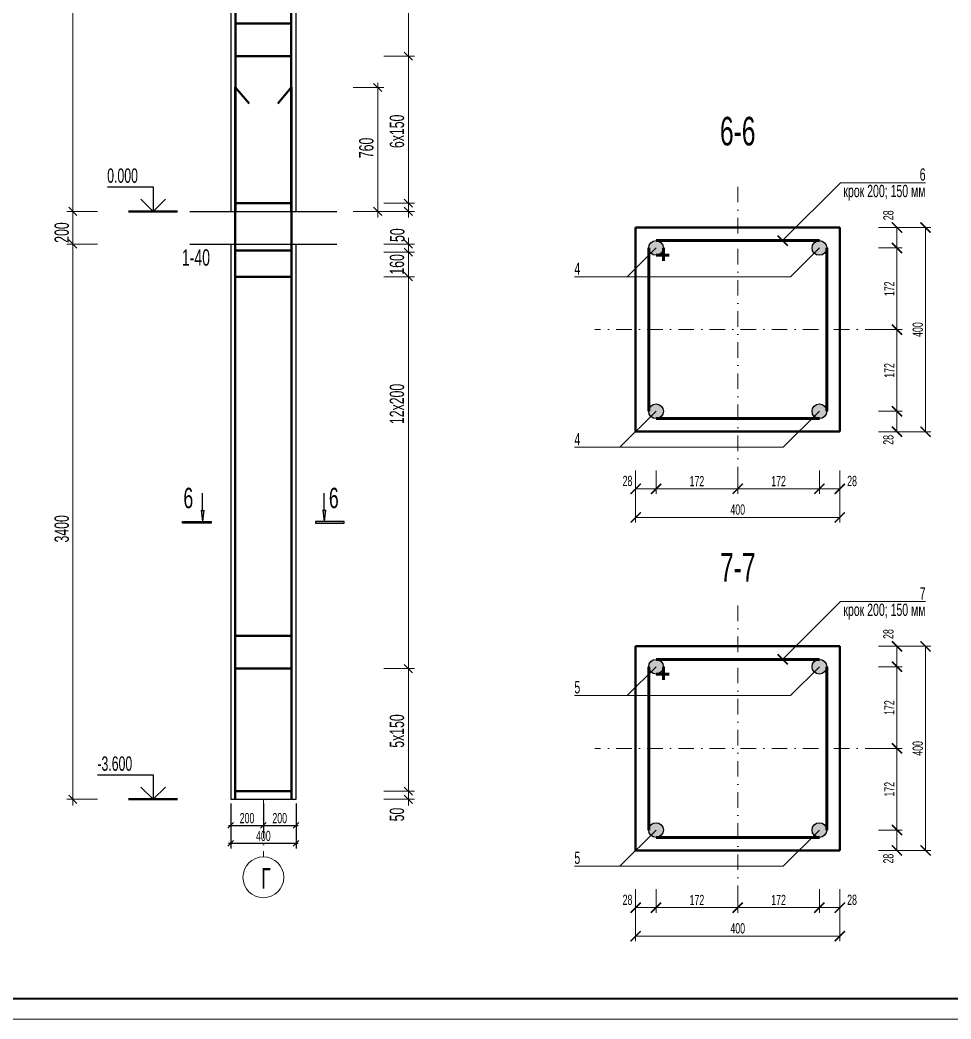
# Model space of a CAD drawing. Extents: x -483223 to 550073, y -164053 to -64662.
# Drawn here: x -265276 to -242474, y -132422 to -107954 of the extents above; entities that cross this region are included whole.
import ezdxf

# ---------------------------------------------------------------- set-up
doc = ezdxf.new("R2010")
doc.units = 0
doc.header["$MEASUREMENT"] = 0
doc.linetypes.add('DASHDOT', pattern=[25.4, 12.7, -6.35, 0, -6.35])
doc.linetypes.add('K5LT_THIN', pattern=[0])
doc.layers.get('0').update_dxf_attribs({"color": 40, "linetype": 'CONTINUOUS'})
doc.layers.get('Defpoints').update_dxf_attribs({"linetype": 'CONTINUOUS'})
for name, color, linetype in [('OPAL', 4, 'CONTINUOUS'), ('OTM', 9, 'CONTINUOUS'), ('SHTAMP', 31, 'CONTINUOUS'), ('ТЕКСТ', 252, 'CONTINUOUS')]:
    doc.layers.add(name, color=color, linetype=linetype)
for name, color, linetype, lineweight in [('АРМАТУРА', 11, 'CONTINUOUS', 50), ('ОСН. ПОТОВЩЕНА', 251, 'CONTINUOUS', 30), ('ОСН. ТОНКА', 250, 'CONTINUOUS', 15), ('РАМКА', 250, 'CONTINUOUS', 40), ('РОЗМІР', 250, 'CONTINUOUS', 15), ('ШТРИХУВАННЯ', 250, 'CONTINUOUS', 9)]:
    doc.layers.add(name, color=color, linetype=linetype, lineweight=lineweight)
doc.layers.add('ВІСЬ', color=197, linetype='DASHDOT', lineweight=15, transparency=0.5)
doc.styles.add('РОЗМІР', font='ARIALN.TTF', dxfattribs={"width": 0.75})
doc.dimstyles.new('M25', dxfattribs={"dimscale": 100, "dimtxt": 2.5, "dimasz": 1.42, "dimexe": 1.25, "dimexo": 1, "dimgap": 0.5, "dimtad": 1, "dimdec": 1, "dimlfac": 0.25, "dimtxsty": 'РОЗМІР', "dimblk": 'OBLIQUE', "dimcen": 2, "dimdle": 0.55, "dimadec": 0, "dimazin": 0, "dimtfac": 1, "dimtdec": 1, "dimtmove": 0, "dimatfit": 3, "dimfxl": 1, "dimlwd": -1, "dimarcsym": 0})
doc.dimstyles.new('М 10', dxfattribs={"dimtxt": 250, "dimasz": 250, "dimexe": 125, "dimexo": 250, "dimgap": 62.5, "dimtad": 1, "dimlfac": 0.1, "dimtxsty": 'РОЗМІР', "dimblk": 'ARCHTICK', "dimcen": 250, "dimadec": 0, "dimazin": 0, "dimtfac": 1, "dimtix": 1, "dimtmove": 2, "dimatfit": 3, "dimfxl": 125, "dimlwd": -1, "dimlwe": -1, "dimarcsym": 0})

# ---------------------------------------------------------------- blocks, each defined once
blk = doc.blocks.new('_OBLIQUE')
at = {"color": 0, "linetype": 'ByBlock'}
blk.add_line((-0.5, -0.5), (0.5, 0.5), dxfattribs=at)
blk = doc.blocks.new('*D411')
at = {"layer": 'Defpoints', "color": 0, "transparency": 16777216}
for p in [(-260115, -127041), (-258515, -127041), (-258515, -128117)]:
    blk.add_point(p, dxfattribs=at)
at = {"layer": 'SHTAMP', "color": 0, "lineweight": -2, "transparency": 16777216}
for p, q in [((-260115, -127141), (-260115, -128242)), ((-258515, -127141), (-258515, -128242))]:
    blk.add_line(p, q, dxfattribs=at)
at = {"layer": 'SHTAMP', "color": 0, "transparency": 16777216}
blk.add_line((-260170, -128117), (-258460, -128117), dxfattribs=at)
at = {"layer": 'SHTAMP', "color": 0, "transparency": 16777216, "xscale": 142, "yscale": 142, "zscale": 142, "rotation": 180}
blk.add_blockref('_OBLIQUE', (-260115, -128117), dxfattribs=at)
at = {"layer": 'SHTAMP', "color": 0, "transparency": 16777216, "xscale": 142, "yscale": 142, "zscale": 142}
blk.add_blockref('_OBLIQUE', (-258515, -128117), dxfattribs=at)
at = {"layer": 'SHTAMP', "color": 0, "transparency": 16777216, "insert": (-259315, -127939), "char_height": 250, "attachment_point": 5, "style": 'РОЗМІР'}
blk.add_mtext('400', dxfattribs=at)
blk = doc.blocks.new('*D412')
at = {"layer": 'Defpoints', "color": 0, "transparency": 16777216}
for p in [(-260115, -127041), (-259315, -127041), (-259315, -127680)]:
    blk.add_point(p, dxfattribs=at)
at = {"layer": 'SHTAMP', "color": 0, "lineweight": -2, "transparency": 16777216}
for p, q in [((-260115, -127141), (-260115, -127805)), ((-259315, -127141), (-259315, -127805))]:
    blk.add_line(p, q, dxfattribs=at)
at = {"layer": 'SHTAMP', "color": 0, "transparency": 16777216}
blk.add_line((-260170, -127680), (-259260, -127680), dxfattribs=at)
at = {"layer": 'SHTAMP', "color": 0, "transparency": 16777216, "xscale": 142, "yscale": 142, "zscale": 142, "rotation": 180}
blk.add_blockref('_OBLIQUE', (-260115, -127680), dxfattribs=at)
at = {"layer": 'SHTAMP', "color": 0, "transparency": 16777216, "xscale": 142, "yscale": 142, "zscale": 142}
blk.add_blockref('_OBLIQUE', (-259315, -127680), dxfattribs=at)
at = {"layer": 'SHTAMP', "color": 0, "transparency": 16777216, "insert": (-259715, -127503), "char_height": 250, "attachment_point": 5, "style": 'РОЗМІР'}
blk.add_mtext('200', dxfattribs=at)
blk = doc.blocks.new('*D413')
at = {"layer": 'Defpoints', "color": 0, "transparency": 16777216}
for p in [(-259315, -127041), (-258515, -127041), (-258515, -127680)]:
    blk.add_point(p, dxfattribs=at)
at = {"layer": 'SHTAMP', "color": 0, "lineweight": -2, "transparency": 16777216}
for p, q in [((-259315, -127141), (-259315, -127805)), ((-258515, -127141), (-258515, -127805))]:
    blk.add_line(p, q, dxfattribs=at)
at = {"layer": 'SHTAMP', "color": 0, "transparency": 16777216}
blk.add_line((-259370, -127680), (-258460, -127680), dxfattribs=at)
at = {"layer": 'SHTAMP', "color": 0, "transparency": 16777216, "xscale": 142, "yscale": 142, "zscale": 142, "rotation": 180}
blk.add_blockref('_OBLIQUE', (-259315, -127680), dxfattribs=at)
at = {"layer": 'SHTAMP', "color": 0, "transparency": 16777216, "xscale": 142, "yscale": 142, "zscale": 142}
blk.add_blockref('_OBLIQUE', (-258515, -127680), dxfattribs=at)
at = {"layer": 'SHTAMP', "color": 0, "transparency": 16777216, "insert": (-258915, -127503), "char_height": 250, "attachment_point": 5, "style": 'РОЗМІР'}
blk.add_mtext('200', dxfattribs=at)
blk = doc.blocks.new('_ArchTick')
at = {"color": 0, "linetype": 'ByBlock', "const_width": 0.15}
blk.add_lwpolyline([(-0.5, -0.5), (0.5, 0.5)], dxfattribs=at)
blk = doc.blocks.new('*D601')
at = {"layer": 'Defpoints', "color": 0, "ltscale": 30, "transparency": 16777216}
for p in [(-250197, -118737), (-245197, -118737), (-250197, -120137)]:
    blk.add_point(p, dxfattribs=at)
at = {"layer": 'РОЗМІР', "color": 0, "ltscale": 30, "transparency": 16777216}
for p, q in [((-250197, -118987), (-250197, -120262)), ((-245197, -118987), (-245197, -120262)), ((-245197, -120137), (-250197, -120137))]:
    blk.add_line(p, q, dxfattribs=at)
at = {"layer": 'РОЗМІР', "color": 0, "ltscale": 30, "transparency": 16777216, "xscale": 250, "yscale": 250, "zscale": 250, "rotation": 180}
blk.add_blockref('_ArchTick', (-250197, -120137), dxfattribs=at)
at = {"layer": 'РОЗМІР', "color": 0, "ltscale": 30, "transparency": 16777216, "xscale": 250, "yscale": 250, "zscale": 250}
blk.add_blockref('_ArchTick', (-245197, -120137), dxfattribs=at)
at = {"layer": 'РОЗМІР', "color": 0, "ltscale": 30, "transparency": 16777216, "insert": (-247697, -119946), "char_height": 250, "attachment_point": 5, "style": 'РОЗМІР'}
blk.add_mtext('400', dxfattribs=at)
blk = doc.blocks.new('*D602')
at = {"layer": 'Defpoints', "color": 0, "ltscale": 30, "transparency": 16777216}
for p in [(-250197, -118737), (-249697, -118737), (-249697, -119437)]:
    blk.add_point(p, dxfattribs=at)
at = {"layer": 'РОЗМІР', "color": 0, "ltscale": 30, "transparency": 16777216}
for p, q in [((-250197, -118987), (-250197, -119562)), ((-249697, -118987), (-249697, -119562)), ((-250197, -119437), (-249697, -119437))]:
    blk.add_line(p, q, dxfattribs=at)
at = {"layer": 'РОЗМІР', "color": 0, "ltscale": 30, "transparency": 16777216, "xscale": 250, "yscale": 250, "zscale": 250, "rotation": 180}
blk.add_blockref('_ArchTick', (-250197, -119437), dxfattribs=at)
at = {"layer": 'РОЗМІР', "color": 0, "ltscale": 30, "transparency": 16777216, "xscale": 250, "yscale": 250, "zscale": 250}
blk.add_blockref('_ArchTick', (-249697, -119437), dxfattribs=at)
at = {"layer": 'РОЗМІР', "color": 0, "ltscale": 30, "transparency": 16777216, "insert": (-250397, -119246), "char_height": 250, "attachment_point": 5, "style": 'РОЗМІР'}
blk.add_mtext('28', dxfattribs=at)
blk = doc.blocks.new('*D603')
at = {"layer": 'Defpoints', "color": 0, "ltscale": 30, "transparency": 16777216}
for p in [(-249697, -118737), (-247697, -118737), (-247697, -119437)]:
    blk.add_point(p, dxfattribs=at)
at = {"layer": 'РОЗМІР', "color": 0, "ltscale": 30, "transparency": 16777216}
for p, q in [((-249697, -118987), (-249697, -119562)), ((-247697, -118987), (-247697, -119562)), ((-249697, -119437), (-247697, -119437))]:
    blk.add_line(p, q, dxfattribs=at)
at = {"layer": 'РОЗМІР', "color": 0, "ltscale": 30, "transparency": 16777216, "xscale": 250, "yscale": 250, "zscale": 250, "rotation": 180}
blk.add_blockref('_ArchTick', (-249697, -119437), dxfattribs=at)
at = {"layer": 'РОЗМІР', "color": 0, "ltscale": 30, "transparency": 16777216, "xscale": 250, "yscale": 250, "zscale": 250}
blk.add_blockref('_ArchTick', (-247697, -119437), dxfattribs=at)
at = {"layer": 'РОЗМІР', "color": 0, "ltscale": 30, "transparency": 16777216, "insert": (-248697, -119249), "char_height": 250, "attachment_point": 5, "style": 'РОЗМІР'}
blk.add_mtext('172', dxfattribs=at)
blk = doc.blocks.new('*D604')
at = {"layer": 'Defpoints', "color": 0, "ltscale": 30, "transparency": 16777216}
for p in [(-247697, -118737), (-245697, -118737), (-245697, -119437)]:
    blk.add_point(p, dxfattribs=at)
at = {"layer": 'РОЗМІР', "color": 0, "ltscale": 30, "transparency": 16777216}
for p, q in [((-247697, -118987), (-247697, -119562)), ((-245697, -118987), (-245697, -119562)), ((-247697, -119437), (-245697, -119437))]:
    blk.add_line(p, q, dxfattribs=at)
at = {"layer": 'РОЗМІР', "color": 0, "ltscale": 30, "transparency": 16777216, "xscale": 250, "yscale": 250, "zscale": 250, "rotation": 180}
blk.add_blockref('_ArchTick', (-247697, -119437), dxfattribs=at)
at = {"layer": 'РОЗМІР', "color": 0, "ltscale": 30, "transparency": 16777216, "xscale": 250, "yscale": 250, "zscale": 250}
blk.add_blockref('_ArchTick', (-245697, -119437), dxfattribs=at)
at = {"layer": 'РОЗМІР', "color": 0, "ltscale": 30, "transparency": 16777216, "insert": (-246697, -119249), "char_height": 250, "attachment_point": 5, "style": 'РОЗМІР'}
blk.add_mtext('172', dxfattribs=at)
blk = doc.blocks.new('*D605')
at = {"layer": 'Defpoints', "color": 0, "ltscale": 30, "transparency": 16777216}
for p in [(-245697, -118737), (-245197, -118737), (-245197, -119437)]:
    blk.add_point(p, dxfattribs=at)
at = {"layer": 'РОЗМІР', "color": 0, "ltscale": 30, "transparency": 16777216}
for p, q in [((-245697, -118987), (-245697, -119562)), ((-245197, -118987), (-245197, -119562)), ((-245697, -119437), (-245197, -119437))]:
    blk.add_line(p, q, dxfattribs=at)
at = {"layer": 'РОЗМІР', "color": 0, "ltscale": 30, "transparency": 16777216, "xscale": 250, "yscale": 250, "zscale": 250, "rotation": 180}
blk.add_blockref('_ArchTick', (-245697, -119437), dxfattribs=at)
at = {"layer": 'РОЗМІР', "color": 0, "ltscale": 30, "transparency": 16777216, "xscale": 250, "yscale": 250, "zscale": 250}
blk.add_blockref('_ArchTick', (-245197, -119437), dxfattribs=at)
at = {"layer": 'РОЗМІР', "color": 0, "ltscale": 30, "transparency": 16777216, "insert": (-244897, -119246), "char_height": 250, "attachment_point": 5, "style": 'РОЗМІР'}
blk.add_mtext('28', dxfattribs=at)
blk = doc.blocks.new('*D606')
at = {"layer": 'Defpoints', "color": 0, "ltscale": 30, "transparency": 16777216}
for p in [(-244497, -113037), (-243097, -113037), (-244497, -118037)]:
    blk.add_point(p, dxfattribs=at)
at = {"layer": 'РОЗМІР', "color": 0, "ltscale": 30, "transparency": 16777216}
for p, q in [((-244247, -113037), (-242972, -113037)), ((-243097, -118037), (-243097, -113037)), ((-244247, -118037), (-242972, -118037))]:
    blk.add_line(p, q, dxfattribs=at)
at = {"layer": 'РОЗМІР', "color": 0, "ltscale": 30, "transparency": 16777216, "xscale": 250, "yscale": 250, "zscale": 250}
for p, rotation in [((-243097, -113037), 90), ((-243097, -118037), 270)]:
    blk.add_blockref('_ArchTick', p, dxfattribs=dict(at, rotation=rotation))
at = {"layer": 'РОЗМІР', "color": 0, "ltscale": 30, "transparency": 16777216, "insert": (-243288, -115537), "char_height": 250, "attachment_point": 5, "rotation": 90, "style": 'РОЗМІР'}
blk.add_mtext('400', dxfattribs=at)
blk = doc.blocks.new('*D607')
at = {"layer": 'Defpoints', "color": 0, "ltscale": 30, "transparency": 16777216}
for p in [(-244497, -117537), (-243797, -117537), (-244497, -118037)]:
    blk.add_point(p, dxfattribs=at)
at = {"layer": 'РОЗМІР', "color": 0, "ltscale": 30, "transparency": 16777216}
for p, q in [((-244247, -117537), (-243672, -117537)), ((-243797, -118037), (-243797, -117537)), ((-244247, -118037), (-243672, -118037))]:
    blk.add_line(p, q, dxfattribs=at)
at = {"layer": 'РОЗМІР', "color": 0, "ltscale": 30, "transparency": 16777216, "xscale": 250, "yscale": 250, "zscale": 250}
for p, rotation in [((-243797, -117537), 90), ((-243797, -118037), 270)]:
    blk.add_blockref('_ArchTick', p, dxfattribs=dict(at, rotation=rotation))
at = {"layer": 'РОЗМІР', "color": 0, "ltscale": 30, "transparency": 16777216, "insert": (-244007, -118237), "char_height": 250, "attachment_point": 5, "rotation": 90, "style": 'РОЗМІР'}
blk.add_mtext('28', dxfattribs=at)
blk = doc.blocks.new('*D608')
at = {"layer": 'Defpoints', "color": 0, "ltscale": 30, "transparency": 16777216}
for p in [(-244497, -115537), (-243797, -115537), (-244497, -117537)]:
    blk.add_point(p, dxfattribs=at)
at = {"layer": 'РОЗМІР', "color": 0, "ltscale": 30, "transparency": 16777216}
for p, q in [((-244247, -115537), (-243672, -115537)), ((-243797, -117537), (-243797, -115537)), ((-244247, -117537), (-243672, -117537))]:
    blk.add_line(p, q, dxfattribs=at)
at = {"layer": 'РОЗМІР', "color": 0, "ltscale": 30, "transparency": 16777216, "xscale": 250, "yscale": 250, "zscale": 250}
for p, rotation in [((-243797, -115537), 90), ((-243797, -117537), 270)]:
    blk.add_blockref('_ArchTick', p, dxfattribs=dict(at, rotation=rotation))
at = {"layer": 'РОЗМІР', "color": 0, "ltscale": 30, "transparency": 16777216, "insert": (-243985, -116537), "char_height": 250, "attachment_point": 5, "rotation": 90, "style": 'РОЗМІР'}
blk.add_mtext('172', dxfattribs=at)
blk = doc.blocks.new('*D609')
at = {"layer": 'Defpoints', "color": 0, "ltscale": 30, "transparency": 16777216}
for p in [(-244497, -113537), (-243797, -113537), (-244497, -115537)]:
    blk.add_point(p, dxfattribs=at)
at = {"layer": 'РОЗМІР', "color": 0, "ltscale": 30, "transparency": 16777216}
for p, q in [((-244247, -113537), (-243672, -113537)), ((-243797, -115537), (-243797, -113537)), ((-244247, -115537), (-243672, -115537))]:
    blk.add_line(p, q, dxfattribs=at)
at = {"layer": 'РОЗМІР', "color": 0, "ltscale": 30, "transparency": 16777216, "xscale": 250, "yscale": 250, "zscale": 250}
for p, rotation in [((-243797, -113537), 90), ((-243797, -115537), 270)]:
    blk.add_blockref('_ArchTick', p, dxfattribs=dict(at, rotation=rotation))
at = {"layer": 'РОЗМІР', "color": 0, "ltscale": 30, "transparency": 16777216, "insert": (-243985, -114537), "char_height": 250, "attachment_point": 5, "rotation": 90, "style": 'РОЗМІР'}
blk.add_mtext('172', dxfattribs=at)
blk = doc.blocks.new('*D610')
at = {"layer": 'Defpoints', "color": 0, "ltscale": 30, "transparency": 16777216}
for p in [(-244497, -113037), (-244497, -113537), (-243797, -113537)]:
    blk.add_point(p, dxfattribs=at)
at = {"layer": 'РОЗМІР', "color": 0, "ltscale": 30, "transparency": 16777216}
for p, q in [((-244247, -113037), (-243672, -113037)), ((-243797, -113037), (-243797, -113537)), ((-244247, -113537), (-243672, -113537))]:
    blk.add_line(p, q, dxfattribs=at)
at = {"layer": 'РОЗМІР', "color": 0, "ltscale": 30, "transparency": 16777216, "xscale": 250, "yscale": 250, "zscale": 250}
for p, rotation in [((-243797, -113037), 90), ((-243797, -113537), 270)]:
    blk.add_blockref('_ArchTick', p, dxfattribs=dict(at, rotation=rotation))
at = {"layer": 'РОЗМІР', "color": 0, "ltscale": 30, "transparency": 16777216, "insert": (-244007, -112737), "char_height": 250, "attachment_point": 5, "rotation": 90, "style": 'РОЗМІР'}
blk.add_mtext('28', dxfattribs=at)
blk = doc.blocks.new('*D648')
at = {"layer": 'Defpoints', "color": 0, "ltscale": 30, "transparency": 16777216}
for p in [(-250197, -128994), (-245197, -128994), (-250197, -130394)]:
    blk.add_point(p, dxfattribs=at)
at = {"layer": 'РОЗМІР', "color": 0, "ltscale": 30, "transparency": 16777216}
for p, q in [((-250197, -129244), (-250197, -130519)), ((-245197, -129244), (-245197, -130519)), ((-245197, -130394), (-250197, -130394))]:
    blk.add_line(p, q, dxfattribs=at)
at = {"layer": 'РОЗМІР', "color": 0, "ltscale": 30, "transparency": 16777216, "xscale": 250, "yscale": 250, "zscale": 250, "rotation": 180}
blk.add_blockref('_ArchTick', (-250197, -130394), dxfattribs=at)
at = {"layer": 'РОЗМІР', "color": 0, "ltscale": 30, "transparency": 16777216, "xscale": 250, "yscale": 250, "zscale": 250}
blk.add_blockref('_ArchTick', (-245197, -130394), dxfattribs=at)
at = {"layer": 'РОЗМІР', "color": 0, "ltscale": 30, "transparency": 16777216, "insert": (-247697, -130203), "char_height": 250, "attachment_point": 5, "style": 'РОЗМІР'}
blk.add_mtext('400', dxfattribs=at)
blk = doc.blocks.new('*D649')
at = {"layer": 'Defpoints', "color": 0, "ltscale": 30, "transparency": 16777216}
for p in [(-250197, -128994), (-249697, -128994), (-249697, -129694)]:
    blk.add_point(p, dxfattribs=at)
at = {"layer": 'РОЗМІР', "color": 0, "ltscale": 30, "transparency": 16777216}
for p, q in [((-250197, -129244), (-250197, -129819)), ((-249697, -129244), (-249697, -129819)), ((-250197, -129694), (-249697, -129694))]:
    blk.add_line(p, q, dxfattribs=at)
at = {"layer": 'РОЗМІР', "color": 0, "ltscale": 30, "transparency": 16777216, "xscale": 250, "yscale": 250, "zscale": 250, "rotation": 180}
blk.add_blockref('_ArchTick', (-250197, -129694), dxfattribs=at)
at = {"layer": 'РОЗМІР', "color": 0, "ltscale": 30, "transparency": 16777216, "xscale": 250, "yscale": 250, "zscale": 250}
blk.add_blockref('_ArchTick', (-249697, -129694), dxfattribs=at)
at = {"layer": 'РОЗМІР', "color": 0, "ltscale": 30, "transparency": 16777216, "insert": (-250397, -129503), "char_height": 250, "attachment_point": 5, "style": 'РОЗМІР'}
blk.add_mtext('28', dxfattribs=at)
blk = doc.blocks.new('*D650')
at = {"layer": 'Defpoints', "color": 0, "ltscale": 30, "transparency": 16777216}
for p in [(-249697, -128994), (-247697, -128994), (-247697, -129694)]:
    blk.add_point(p, dxfattribs=at)
at = {"layer": 'РОЗМІР', "color": 0, "ltscale": 30, "transparency": 16777216}
for p, q in [((-249697, -129244), (-249697, -129819)), ((-247697, -129244), (-247697, -129819)), ((-249697, -129694), (-247697, -129694))]:
    blk.add_line(p, q, dxfattribs=at)
at = {"layer": 'РОЗМІР', "color": 0, "ltscale": 30, "transparency": 16777216, "xscale": 250, "yscale": 250, "zscale": 250, "rotation": 180}
blk.add_blockref('_ArchTick', (-249697, -129694), dxfattribs=at)
at = {"layer": 'РОЗМІР', "color": 0, "ltscale": 30, "transparency": 16777216, "xscale": 250, "yscale": 250, "zscale": 250}
blk.add_blockref('_ArchTick', (-247697, -129694), dxfattribs=at)
at = {"layer": 'РОЗМІР', "color": 0, "ltscale": 30, "transparency": 16777216, "insert": (-248697, -129506), "char_height": 250, "attachment_point": 5, "style": 'РОЗМІР'}
blk.add_mtext('172', dxfattribs=at)
blk = doc.blocks.new('*D651')
at = {"layer": 'Defpoints', "color": 0, "ltscale": 30, "transparency": 16777216}
for p in [(-247697, -128994), (-245697, -128994), (-245697, -129694)]:
    blk.add_point(p, dxfattribs=at)
at = {"layer": 'РОЗМІР', "color": 0, "ltscale": 30, "transparency": 16777216}
for p, q in [((-247697, -129244), (-247697, -129819)), ((-245697, -129244), (-245697, -129819)), ((-247697, -129694), (-245697, -129694))]:
    blk.add_line(p, q, dxfattribs=at)
at = {"layer": 'РОЗМІР', "color": 0, "ltscale": 30, "transparency": 16777216, "xscale": 250, "yscale": 250, "zscale": 250, "rotation": 180}
blk.add_blockref('_ArchTick', (-247697, -129694), dxfattribs=at)
at = {"layer": 'РОЗМІР', "color": 0, "ltscale": 30, "transparency": 16777216, "xscale": 250, "yscale": 250, "zscale": 250}
blk.add_blockref('_ArchTick', (-245697, -129694), dxfattribs=at)
at = {"layer": 'РОЗМІР', "color": 0, "ltscale": 30, "transparency": 16777216, "insert": (-246697, -129506), "char_height": 250, "attachment_point": 5, "style": 'РОЗМІР'}
blk.add_mtext('172', dxfattribs=at)
blk = doc.blocks.new('*D652')
at = {"layer": 'Defpoints', "color": 0, "ltscale": 30, "transparency": 16777216}
for p in [(-245697, -128994), (-245197, -128994), (-245197, -129694)]:
    blk.add_point(p, dxfattribs=at)
at = {"layer": 'РОЗМІР', "color": 0, "ltscale": 30, "transparency": 16777216}
for p, q in [((-245697, -129244), (-245697, -129819)), ((-245197, -129244), (-245197, -129819)), ((-245697, -129694), (-245197, -129694))]:
    blk.add_line(p, q, dxfattribs=at)
at = {"layer": 'РОЗМІР', "color": 0, "ltscale": 30, "transparency": 16777216, "xscale": 250, "yscale": 250, "zscale": 250, "rotation": 180}
blk.add_blockref('_ArchTick', (-245697, -129694), dxfattribs=at)
at = {"layer": 'РОЗМІР', "color": 0, "ltscale": 30, "transparency": 16777216, "xscale": 250, "yscale": 250, "zscale": 250}
blk.add_blockref('_ArchTick', (-245197, -129694), dxfattribs=at)
at = {"layer": 'РОЗМІР', "color": 0, "ltscale": 30, "transparency": 16777216, "insert": (-244897, -129503), "char_height": 250, "attachment_point": 5, "style": 'РОЗМІР'}
blk.add_mtext('28', dxfattribs=at)
blk = doc.blocks.new('*D653')
at = {"layer": 'Defpoints', "color": 0, "ltscale": 30, "transparency": 16777216}
for p in [(-244497, -123294), (-243097, -123294), (-244497, -128294)]:
    blk.add_point(p, dxfattribs=at)
at = {"layer": 'РОЗМІР', "color": 0, "ltscale": 30, "transparency": 16777216}
for p, q in [((-244247, -123294), (-242972, -123294)), ((-243097, -128294), (-243097, -123294)), ((-244247, -128294), (-242972, -128294))]:
    blk.add_line(p, q, dxfattribs=at)
at = {"layer": 'РОЗМІР', "color": 0, "ltscale": 30, "transparency": 16777216, "xscale": 250, "yscale": 250, "zscale": 250}
for p, rotation in [((-243097, -123294), 90), ((-243097, -128294), 270)]:
    blk.add_blockref('_ArchTick', p, dxfattribs=dict(at, rotation=rotation))
at = {"layer": 'РОЗМІР', "color": 0, "ltscale": 30, "transparency": 16777216, "insert": (-243288, -125794), "char_height": 250, "attachment_point": 5, "rotation": 90, "style": 'РОЗМІР'}
blk.add_mtext('400', dxfattribs=at)
blk = doc.blocks.new('*D654')
at = {"layer": 'Defpoints', "color": 0, "ltscale": 30, "transparency": 16777216}
for p in [(-244497, -127794), (-243797, -127794), (-244497, -128294)]:
    blk.add_point(p, dxfattribs=at)
at = {"layer": 'РОЗМІР', "color": 0, "ltscale": 30, "transparency": 16777216}
for p, q in [((-244247, -127794), (-243672, -127794)), ((-243797, -128294), (-243797, -127794)), ((-244247, -128294), (-243672, -128294))]:
    blk.add_line(p, q, dxfattribs=at)
at = {"layer": 'РОЗМІР', "color": 0, "ltscale": 30, "transparency": 16777216, "xscale": 250, "yscale": 250, "zscale": 250}
for p, rotation in [((-243797, -127794), 90), ((-243797, -128294), 270)]:
    blk.add_blockref('_ArchTick', p, dxfattribs=dict(at, rotation=rotation))
at = {"layer": 'РОЗМІР', "color": 0, "ltscale": 30, "transparency": 16777216, "insert": (-244007, -128494), "char_height": 250, "attachment_point": 5, "rotation": 90, "style": 'РОЗМІР'}
blk.add_mtext('28', dxfattribs=at)
blk = doc.blocks.new('*D655')
at = {"layer": 'Defpoints', "color": 0, "ltscale": 30, "transparency": 16777216}
for p in [(-244497, -125794), (-243797, -125794), (-244497, -127794)]:
    blk.add_point(p, dxfattribs=at)
at = {"layer": 'РОЗМІР', "color": 0, "ltscale": 30, "transparency": 16777216}
for p, q in [((-244247, -125794), (-243672, -125794)), ((-243797, -127794), (-243797, -125794)), ((-244247, -127794), (-243672, -127794))]:
    blk.add_line(p, q, dxfattribs=at)
at = {"layer": 'РОЗМІР', "color": 0, "ltscale": 30, "transparency": 16777216, "xscale": 250, "yscale": 250, "zscale": 250}
for p, rotation in [((-243797, -125794), 90), ((-243797, -127794), 270)]:
    blk.add_blockref('_ArchTick', p, dxfattribs=dict(at, rotation=rotation))
at = {"layer": 'РОЗМІР', "color": 0, "ltscale": 30, "transparency": 16777216, "insert": (-243985, -126794), "char_height": 250, "attachment_point": 5, "rotation": 90, "style": 'РОЗМІР'}
blk.add_mtext('172', dxfattribs=at)
blk = doc.blocks.new('*D656')
at = {"layer": 'Defpoints', "color": 0, "ltscale": 30, "transparency": 16777216}
for p in [(-244497, -123794), (-243797, -123794), (-244497, -125794)]:
    blk.add_point(p, dxfattribs=at)
at = {"layer": 'РОЗМІР', "color": 0, "ltscale": 30, "transparency": 16777216}
for p, q in [((-244247, -123794), (-243672, -123794)), ((-243797, -125794), (-243797, -123794)), ((-244247, -125794), (-243672, -125794))]:
    blk.add_line(p, q, dxfattribs=at)
at = {"layer": 'РОЗМІР', "color": 0, "ltscale": 30, "transparency": 16777216, "xscale": 250, "yscale": 250, "zscale": 250}
for p, rotation in [((-243797, -123794), 90), ((-243797, -125794), 270)]:
    blk.add_blockref('_ArchTick', p, dxfattribs=dict(at, rotation=rotation))
at = {"layer": 'РОЗМІР', "color": 0, "ltscale": 30, "transparency": 16777216, "insert": (-243985, -124794), "char_height": 250, "attachment_point": 5, "rotation": 90, "style": 'РОЗМІР'}
blk.add_mtext('172', dxfattribs=at)
blk = doc.blocks.new('*D657')
at = {"layer": 'Defpoints', "color": 0, "ltscale": 30, "transparency": 16777216}
for p in [(-244497, -123294), (-244497, -123794), (-243797, -123794)]:
    blk.add_point(p, dxfattribs=at)
at = {"layer": 'РОЗМІР', "color": 0, "ltscale": 30, "transparency": 16777216}
for p, q in [((-244247, -123294), (-243672, -123294)), ((-243797, -123294), (-243797, -123794)), ((-244247, -123794), (-243672, -123794))]:
    blk.add_line(p, q, dxfattribs=at)
at = {"layer": 'РОЗМІР', "color": 0, "ltscale": 30, "transparency": 16777216, "xscale": 250, "yscale": 250, "zscale": 250}
for p, rotation in [((-243797, -123294), 90), ((-243797, -123794), 270)]:
    blk.add_blockref('_ArchTick', p, dxfattribs=dict(at, rotation=rotation))
at = {"layer": 'РОЗМІР', "color": 0, "ltscale": 30, "transparency": 16777216, "insert": (-244007, -122994), "char_height": 250, "attachment_point": 5, "rotation": 90, "style": 'РОЗМІР'}
blk.add_mtext('28', dxfattribs=at)

msp = doc.modelspace()

# ---------------------------------------------------------------- hatches: boundary and pattern name
at = {"layer": 'ШТРИХУВАННЯ', "ltscale": 30}
for points in [[(-249517.4419, -113536.5521, 1), (-249877.4419, -113536.5521, 1)], [(-245517.4419, -113536.5521, 1), (-245877.4419, -113536.5521, 1)], [(-249517.4419, -117536.5521, 1), (-249877.4419, -117536.5521, 1)], [(-245517.4419, -117536.5521, 1), (-245877.4419, -117536.5521, 1)], [(-249517.4419, -123793.5889, 1), (-249877.4419, -123793.5889, 1)], [(-245517.4419, -123793.5889, 1), (-245877.4419, -123793.5889, 1)], [(-249517.4419, -127793.5889, 1), (-249877.4419, -127793.5889, 1)], [(-245517.4419, -127793.5889, 1), (-245877.4419, -127793.5889, 1)]]:
    msp.add_hatch(color=7, dxfattribs=at).paths.add_polyline_path(points)
at = {"layer": 'ШТРИХУВАННЯ', "ltscale": 50}
h = msp.add_hatch(color=7, dxfattribs=at)
edge = h.paths.add_edge_path()
edge.add_line((-260804.6476, -120241.0386), (-260769.6476, -119961.0386))
edge.add_ellipse((-260804.6476, -119918.4486), major_axis=(0, 55.1263), ratio=0.9999999947, start_angle=140.58705469, end_angle=219.4129462, ccw=False)
edge.add_line((-260839.6476, -119961.0386), (-260804.6476, -120241.0386))
h.paths.add_polyline_path([(-261294.6476, -120241.0386), (-261294.6476, -120276.0386), (-260594.6476, -120276.0386), (-260594.6476, -120241.0386)])
h = msp.add_hatch(color=7, dxfattribs=at)
edge = h.paths.add_edge_path()
edge.add_line((-257824.6475, -120241.0386), (-257859.6475, -119961.0386))
edge.add_ellipse((-257824.6475, -119918.4486), major_axis=(0, 55.1263), ratio=0.9999999947, start_angle=140.5870538, end_angle=219.41294531)
edge.add_line((-257789.6475, -119961.0386), (-257824.6475, -120241.0386))
h.paths.add_polyline_path([(-257334.6475, -120241.0386), (-257334.6475, -120276.0386), (-258034.6475, -120276.0386), (-258034.6475, -120241.0386)])

# ---------------------------------------------------------------- linework, layer by layer
at = {"layer": 'OPAL', "color": 7}
for p, q in [((-260114.6475, -99041.0386), (-260114.6475, -112641.0386)), ((-258514.6445, -112641.0386), (-258514.6445, -99041.0386)), ((-261114.6475, -112641.0386), (-257514.6445, -112641.0386)), ((-261114.6475, -113441.0386), (-257514.6445, -113441.0386)), ((-260114.6475, -113441.0386), (-260114.6475, -127041.0386)), ((-258514.6445, -127041.0386), (-258514.6445, -113441.0386)), ((-260114.6475, -127041.0386), (-258514.6445, -127041.0386))]:
    msp.add_line(p, q, dxfattribs=at)
at = {"layer": 'OTM', "color": 7}
for p, q in [((-263134.6487, -112041.0386), (-262014.6475, -112041.0386)), ((-262014.6475, -112041.0386), (-262014.6475, -112641.0386)), ((-263379.6469, -126441.0386), (-262014.6475, -126441.0386)), ((-262014.6475, -126441.0386), (-262014.6475, -127041.0386))]:
    msp.add_line(p, q, dxfattribs=at)
at = {"layer": 'OTM', "color": 7, "lineweight": 30}
for p, q in [((-262314.6475, -112341.0386), (-262014.6475, -112641.0386)), ((-261714.6475, -112341.0386), (-262014.6475, -112641.0386)), ((-262314.6475, -126741.0386), (-262014.6475, -127041.0386)), ((-261714.6475, -126741.0386), (-262014.6475, -127041.0386))]:
    msp.add_line(p, q, dxfattribs=at)
at = {"layer": 'OTM', "color": 7, "lineweight": 50}
for p, q in [((-262614.6475, -112641.0386), (-261414.6475, -112641.0386)), ((-262614.6475, -127041.0386), (-261414.6475, -127041.0386))]:
    msp.add_line(p, q, dxfattribs=at)
at = {"layer": 'АРМАТУРА', "color": 7}
for p, q in [((-259998.6472, -112641.0386), (-259998.6472, -94841.0386)), ((-259998.6472, -112641.0386), (-259998.6472, -94841.0386)), ((-258630.6472, -112641.0386), (-258630.6472, -94841.0386)), ((-258630.6472, -112641.0386), (-258630.6472, -94841.0386)), ((-259998.6472, -108041.0386), (-258630.6479, -108041.0386)), ((-259998.6472, -108841.0386), (-258630.6479, -108841.0386)), ((-260002.6473, -127041.0386), (-260002.6473, -109601.0362)), ((-260002.6473, -109601.0362), (-259666.6472, -109997.0353)), ((-260002.6473, -127041.0386), (-260002.6473, -109601.0362)), ((-260002.6473, -109601.0362), (-259666.6472, -109997.0353)), ((-258626.6478, -109601.0362), (-258962.6479, -109997.0353)), ((-258626.6478, -109601.0362), (-258962.6479, -109997.0353)), ((-258626.6478, -127041.0386), (-258626.6478, -109601.0362)), ((-258626.6478, -127041.0386), (-258626.6478, -109601.0362)), ((-259998.6472, -112441.0386), (-258630.6479, -112441.0386)), ((-260002.6473, -113601.0393), (-258626.6478, -113601.0393)), ((-260002.6473, -114241.0386), (-258626.6478, -114241.0386)), ((-260002.6473, -123041.0386), (-258626.6478, -123041.0386)), ((-260002.6473, -123841.0386), (-258626.6478, -123841.0386)), ((-260002.6473, -126841.0386), (-258626.6478, -126841.0386))]:
    msp.add_line(p, q, dxfattribs=at)
at = {"layer": 'АРМАТУРА', "color": 7, "lineweight": 60, "ltscale": 30}
for p, q in [((-249697.4419, -113356.5521), (-245697.4419, -113356.5521)), ((-249877.4419, -113536.5521), (-249877.4419, -117536.5521)), ((-249697.4419, -113716.5521), (-249377.4419, -113716.5521)), ((-249517.4419, -113536.5521), (-249517.4419, -113856.5521)), ((-245517.4419, -113536.5521), (-245517.4419, -117536.5521)), ((-249697.4433, -117716.5521), (-245697.4424, -117716.5521)), ((-249877.4419, -123793.5889), (-249877.4419, -127793.5889)), ((-249697.4419, -123613.5889), (-245697.4419, -123613.5889)), ((-249517.4419, -123793.5889), (-249517.4419, -124113.5889)), ((-245517.4419, -123793.5889), (-245517.4419, -127793.5889)), ((-249697.4419, -123973.5889), (-249377.4419, -123973.5889)), ((-249697.4433, -127973.5889), (-245697.4424, -127973.5889))]:
    msp.add_line(p, q, dxfattribs=at)
at = {"layer": 'ВІСЬ', "color": 7, "ltscale": 30}
for p, q in [((-247697.4419, -112036.5521), (-247697.4419, -119036.5521)), ((-244197.4419, -115536.5521), (-251197.4419, -115536.5521)), ((-247697.4419, -122293.5889), (-247697.4419, -129293.5889)), ((-244197.4419, -125793.5889), (-251197.4419, -125793.5889))]:
    msp.add_line(p, q, dxfattribs=at)
at = {"layer": 'ВІСЬ', "color": 7, "ltscale": 25}
msp.add_line((-259314.6475, -127041.0386), (-259314.6475, -128451.964), dxfattribs=at)
at = {"layer": 'ОСН. ПОТОВЩЕНА', "color": 7, "lineweight": 50, "ltscale": 30}
for p, q in [((-250197.4419, -113036.5521), (-250197.4419, -118036.5521)), ((-245197.4419, -113036.5521), (-250197.4419, -113036.5521)), ((-245197.4419, -118036.5521), (-245197.4419, -113036.5521)), ((-250197.4419, -118036.5521), (-245197.4419, -118036.5521)), ((-250197.4419, -123293.5889), (-250197.4419, -128293.5889)), ((-245197.4419, -123293.5889), (-250197.4419, -123293.5889)), ((-245197.4419, -128293.5889), (-245197.4419, -123293.5889)), ((-250197.4419, -128293.5889), (-245197.4419, -128293.5889))]:
    msp.add_line(p, q, dxfattribs=at)
at = {"layer": 'ОСН. ПОТОВЩЕНА', "color": 7, "ltscale": 30}
for centre in [(-249697.4419, -113536.5521), (-245697.4419, -113536.5521), (-249697.4419, -117536.5521), (-245697.4419, -117536.5521), (-249697.4419, -123793.5889), (-245697.4419, -123793.5889), (-249697.4419, -127793.5889), (-245697.4419, -127793.5889)]:
    msp.add_circle(centre, 180, dxfattribs=at)
at = {"layer": 'ОСН. ТОНКА', "color": 7, "ltscale": 30}
for p, q in [((-246597.4419, -113356.5521), (-245183.2284, -111942.3386)), ((-245183.2284, -111942.3386), (-243097.4419, -111942.3386)), ((-249697.4419, -113536.5521), (-250404.5487, -114243.6589)), ((-245697.4419, -113536.5521), (-246404.5487, -114243.6589)), ((-246404.5487, -114243.6589), (-251697.4419, -114243.6589)), ((-249697.4419, -117536.5521), (-250581.3254, -118420.4356)), ((-245697.4419, -117536.5521), (-246581.3254, -118420.4356)), ((-246581.3254, -118420.4356), (-251697.4419, -118420.4356)), ((-246597.4419, -123613.5889), (-245183.2284, -122199.3753)), ((-245183.2284, -122199.3753), (-243097.4419, -122199.3753)), ((-249697.4419, -123793.5889), (-250404.5487, -124500.6957)), ((-245697.4419, -123793.5889), (-246404.5487, -124500.6957)), ((-246404.5487, -124500.6957), (-251697.4419, -124500.6957)), ((-249697.4419, -127793.5889), (-250581.3254, -128677.4724)), ((-245697.4419, -127793.5889), (-246581.3254, -128677.4724)), ((-246581.3254, -128677.4724), (-251697.4419, -128677.4724))]:
    msp.add_line(p, q, dxfattribs=at)
at = {"layer": 'ОСН. ТОНКА', "color": 7, "linetype": 'ByBlock', "lineweight": -2}
for p, q in [((-260804.6476, -119973.5749), (-260804.6476, -119541.0386)), ((-257824.6475, -119973.5749), (-257824.6475, -119541.0386)), ((-260839.6476, -119961.0386), (-260804.6476, -120241.0386)), ((-260769.6476, -119961.0386), (-260804.6476, -120241.0386)), ((-257859.6475, -119961.0386), (-257824.6475, -120241.0386)), ((-257789.6475, -119961.0386), (-257824.6475, -120241.0386)), ((-261294.6476, -120276.0386), (-261294.6476, -120241.0386)), ((-261294.6476, -120241.0386), (-260594.6476, -120241.0386)), ((-260594.6476, -120276.0386), (-261294.6476, -120276.0386)), ((-260594.6476, -120241.0386), (-260594.6476, -120276.0386)), ((-257334.6475, -120241.0386), (-258034.6475, -120241.0386)), ((-258034.6475, -120241.0386), (-258034.6475, -120276.0386)), ((-258034.6475, -120276.0386), (-257334.6475, -120276.0386)), ((-257334.6475, -120276.0386), (-257334.6475, -120241.0386))]:
    msp.add_line(p, q, dxfattribs=at)
at = {"layer": 'ОСН. ТОНКА', "color": 7, "ltscale": 40}
msp.add_lwpolyline([(-303771.4455, -73022.1397), (-303771.4455, -132422.1397), (-219671.4455, -132422.1397), (-219671.4455, -73022.1397), (-303771.4455, -73022.1397)], dxfattribs=at)
at = {"layer": 'ОСН. ТОНКА', "color": 7, "linetype": 'K5LT_THIN'}
msp.add_arc((-259314.6475, -128951.964), 500, 0, 359.99999427, dxfattribs=at)
at = {"layer": 'ОСН. ТОНКА', "color": 7, "linetype": 'ByBlock', "lineweight": -2}
msp.add_ellipse((-260804.6476, -119918.4486), major_axis=(0, 55.1263), ratio=0.9999999947, start_param=2.45370699, end_param=3.8294783326, dxfattribs=at)
at = {"layer": 'ОСН. ТОНКА', "color": 7, "linetype": 'ByBlock', "lineweight": -2, "extrusion": (0, 0, -1)}
msp.add_ellipse((-257824.6475, -119918.4486), major_axis=(-0.0071, 55.1263), ratio=0.9999999947, start_param=2.4538354232, end_param=3.8296067659, dxfattribs=at)
at = {"layer": 'РАМКА', "color": 7, "ltscale": 40}
msp.add_lwpolyline([(-220171.4455, -131922.1397), (-220171.4455, -131922.1397), (-220171.4455, -73522.1397), (-301771.4455, -73522.1397), (-301771.4455, -131922.1397), (-220171.4455, -131922.1397)], dxfattribs=at)
at = {"layer": 'РОЗМІР', "color": 7}
for p, q in [((-263979.6469, -98891.0386), (-263979.6469, -112791.0386)), ((-255764.6445, -112791.0386), (-255764.6445, -98891.0386)), ((-256364.6452, -108841.0386), (-255614.6452, -108841.0386)), ((-255864.6452, -108741.0386), (-255664.6452, -108941.0386)), ((-255764.6452, -108841.0386), (-255764.6452, -108691.0386)), ((-255764.6452, -108841.0386), (-255764.6452, -108991.0386)), ((-257114.6445, -109605.7498), (-256364.6445, -109605.7498)), ((-256414.6445, -109705.7498), (-256614.6445, -109505.7498)), ((-256514.6445, -112791.0386), (-256514.6445, -109491.2991)), ((-255764.6445, -112441.0386), (-255764.6445, -112291.0386)), ((-263879.6469, -112741.0371), (-264079.6469, -112541.0386)), ((-263879.6469, -112741.0386), (-264079.6469, -112541.0386)), ((-263979.6469, -112491.0386), (-263979.6469, -113591.0386)), ((-256414.6445, -112741.0386), (-256614.6445, -112541.0386)), ((-256364.6445, -112441.0386), (-255614.6445, -112441.0386)), ((-255864.6445, -112341.0386), (-255664.6445, -112541.0386)), ((-255864.6445, -112541.0386), (-255664.6445, -112741.0386)), ((-255764.6445, -112441.0386), (-255764.6445, -112591.0386)), ((-264129.6469, -112641.0386), (-263379.6469, -112641.0386)), ((-264129.6469, -112641.0386), (-263379.6469, -112641.0386)), ((-257114.6445, -112641.0386), (-256364.6445, -112641.0386)), ((-256364.6445, -112641.0386), (-255614.6445, -112641.0386)), ((-264129.6469, -113441.0386), (-263379.6469, -113441.0386)), ((-264129.6469, -113441.0386), (-263379.6469, -113441.0386)), ((-263879.6469, -113541.0386), (-264079.6469, -113341.0386)), ((-263879.6469, -113541.0386), (-264079.6469, -113341.0386)), ((-263979.6469, -113291.0386), (-263979.6469, -127191.0386)), ((-256364.6475, -113441.0386), (-255614.6475, -113441.0386)), ((-255864.6475, -113341.0386), (-255664.6475, -113541.0386)), ((-255764.6475, -127191.0386), (-255764.6475, -113291.0386)), ((-255764.6475, -113641.0386), (-255764.6475, -113491.0386)), ((-256364.6475, -113641.0386), (-255614.6475, -113641.0386)), ((-255864.6475, -113541.0386), (-255664.6475, -113741.0386)), ((-255764.6475, -113641.0386), (-255764.6475, -113791.0386)), ((-256364.6475, -114241.0386), (-255614.6475, -114241.0386)), ((-255864.6475, -114141.0386), (-255664.6475, -114341.0386)), ((-255764.6475, -114241.0386), (-255764.6475, -114091.0386)), ((-255764.6475, -114241.0386), (-255764.6475, -114391.0386)), ((-255864.6475, -123741.0386), (-255664.6475, -123941.0386)), ((-255764.6475, -123841.0386), (-255764.6475, -123691.0386)), ((-256364.6475, -123841.0386), (-255614.6475, -123841.0386)), ((-255764.6475, -123841.0386), (-255764.6475, -123991.0386)), ((-255864.6475, -126741.0386), (-255664.6475, -126941.0386)), ((-255764.6475, -126841.0386), (-255764.6475, -126691.0386)), ((-263879.6469, -127141.0386), (-264079.6469, -126941.0386)), ((-256364.6475, -126841.0386), (-255614.6475, -126841.0386)), ((-255864.6475, -126941.0386), (-255664.6475, -127141.0386)), ((-255764.6475, -126841.0386), (-255764.6475, -126991.0386)), ((-264129.6469, -127041.0386), (-263379.6469, -127041.0386)), ((-256364.6475, -127041.0386), (-255614.6475, -127041.0386))]:
    msp.add_line(p, q, dxfattribs=at)

# ---------------------------------------------------------------- block references
at = {"layer": 'РОЗМІР', "color": 7, "xscale": -250, "yscale": 250, "zscale": 250}
for p in [(-246597.4419, -113356.5521), (-246597.4419, -123613.5889)]:
    msp.add_blockref('_ArchTick', p, dxfattribs=at)

# ---------------------------------------------------------------- texts
at = {"layer": 'OTM', "color": 7, "style": 'РОЗМІР', "width": 0.75}
for s, height, p in [('0.000', 350, (-263139.6469, -111941.0374)), ('1-40', 400, (-261309.6477, -113971.0374)), ('-3.600', 350, (-263379.6469, -126341.0374))]:
    msp.add_text(s, height=height, dxfattribs=at).set_placement(p)
at = {"layer": 'РОЗМІР', "color": 7, "style": 'РОЗМІР', "width": 0.75}
for s, p in [('6x150', (-255869.6469, -111090.9434)), ('760', (-256619.6469, -111338.0138)), ('200', (-264079.6469, -113411.0374)), ('50', (-255859.6477, -113391.0374)), ('160', (-255869.6477, -114190.8962)), ('12x200', (-255869.6477, -117851.0374)), ('3400', (-264079.6469, -120751.0374)), ('5x150', (-255869.6477, -125777.9506)), ('50', (-255869.6477, -127581.0374))]:
    msp.add_text(s, height=350, rotation=90, dxfattribs=at).set_placement(p)
at = {"layer": 'ТЕКСТ', "color": 7, "style": 'РОЗМІР', "width": 0.75}
for s, p in [('6', (-261272.3217, -119910.5822)), ('6', (-257709.5751, -119910.5822)), ('Г', (-259364.4302, -129227.1164))]:
    msp.add_text(s, height=500, dxfattribs=at).set_placement(p)
at = {"layer": 'ТЕКСТ', "color": 7, "ltscale": 30, "style": 'РОЗМІР'}
for s, insert, char_height, width, attachment_point in [('6-6', (-247697.4419, -111036.5521), 700, 22648.048324, 8), ('6', (-243097.4419, -111892.3386), 300, 2279.46491, 9), ('{\\fArial Narrow|b0|i0|c204|p34;крок 200; 150 мм}', (-243097.4419, -111992.3386), 300, 2279.46491, 3), ('4', (-251697.4419, -114193.6589), 300, 2279.46491, 7), ('4', (-251697.4419, -118370.4356), 300, 2279.46491, 7), ('7-7', (-247697.4419, -121709.9808), 700, 22648.048324, 8), ('7', (-243097.4419, -122149.3753), 300, 2279.46491, 9), ('{\\fArial Narrow|b0|i0|c204|p34;крок 200; 150 мм}', (-243097.4419, -122249.3753), 300, 2279.46491, 3), ('5', (-251697.4419, -124450.6957), 300, 2279.46491, 7), ('5', (-251697.4419, -128627.4724), 300, 2279.46491, 7)]:
    msp.add_mtext(s, dxfattribs=dict(at, insert=insert, char_height=char_height, width=width, attachment_point=attachment_point))

# ---------------------------------------------------------------- dimensions: what is measured, and where the dimension line sits
at = {"layer": 'SHTAMP', "color": 7}
for base, p1, p2, override, picture, middle in [((-258514.6475, -128116.5184), (-260114.6475, -127041.0386), (-258514.6475, -127041.0386), {"dimtxsty": 'РОЗМІР'}, '*D411', (-259314.6475, -127938.8751)), ((-259314.6475, -127680.3366), (-260114.6475, -127041.0386), (-259314.6475, -127041.0386), {"dimtxsty": 'РОЗМІР'}, '*D412', (-259714.6475, -127502.6933)), ((-258514.6475, -127680.3366), (-259314.6475, -127041.0386), (-258514.6475, -127041.0386), {"dimtxsty": 'РОЗМІР', "dimtmove": 1}, '*D413', (-258914.6475, -127502.6933))]:
    dim = msp.add_linear_dim(base=base, p1=p1, p2=p2, dimstyle='M25', override=override, dxfattribs=at)
    dim.commit()
    dim.dimension.update_dxf_attribs({"geometry": picture, "text_midpoint": middle})
at = {"layer": 'РОЗМІР', "color": 7, "ltscale": 30}
for base, p1, p2, picture, middle in [((-243797.4419, -113536.5521), (-244497.4419, -113036.5521), (-244497.4419, -113536.5521), '*D610', (-244007.2987, -112736.5521)), ((-243797.4419, -117536.5521), (-244497.4419, -118036.5521), (-244497.4419, -117536.5521), '*D607', (-244007.2987, -118236.5521)), ((-243797.4419, -123793.5889), (-244497.4419, -123293.5889), (-244497.4419, -123793.5889), '*D657', (-244007.2987, -122993.5889)), ((-243797.4419, -127793.5889), (-244497.4419, -128293.5889), (-244497.4419, -127793.5889), '*D654', (-244007.2987, -128493.5889))]:
    dim = msp.add_linear_dim(base=base, p1=p1, p2=p2, angle=90, text='28', dimstyle='М 10', override={"dimtxsty": 'РОЗМІР'}, dxfattribs=at)
    dim.commit()
    dim.dimension.update_dxf_attribs({"geometry": picture, "text_midpoint": middle, "dimtype": 160})
for base, p1, p2, text, picture, middle in [((-243097.4419, -113036.5521), (-244497.4419, -118036.5521), (-244497.4419, -113036.5521), '400', '*D606', (-243287.5852, -115536.5521)), ((-243797.4419, -113536.5521), (-244497.4419, -115536.5521), (-244497.4419, -113536.5521), '172', '*D609', (-243985.4535, -114536.5521)), ((-243797.4419, -115536.5521), (-244497.4419, -117536.5521), (-244497.4419, -115536.5521), '172', '*D608', (-243985.4535, -116536.5521)), ((-243097.4419, -123293.5889), (-244497.4419, -128293.5889), (-244497.4419, -123293.5889), '400', '*D653', (-243287.5852, -125793.5889)), ((-243797.4419, -123793.5889), (-244497.4419, -125793.5889), (-244497.4419, -123793.5889), '172', '*D656', (-243985.4535, -124793.5889)), ((-243797.4419, -125793.5889), (-244497.4419, -127793.5889), (-244497.4419, -125793.5889), '172', '*D655', (-243985.4535, -126793.5889))]:
    dim = msp.add_linear_dim(base=base, p1=p1, p2=p2, angle=90, text=text, dimstyle='М 10', override={"dimtxsty": 'РОЗМІР'}, dxfattribs=at)
    dim.commit()
    dim.dimension.update_dxf_attribs({"geometry": picture, "text_midpoint": middle})
for base, p1, p2, picture, middle in [((-249697.4419, -119436.5521), (-250197.4419, -118736.5521), (-249697.4419, -118736.5521), '*D602', (-250397.4419, -119246.4089)), ((-245197.4419, -119436.5521), (-245697.4419, -118736.5521), (-245197.4419, -118736.5521), '*D605', (-244897.4419, -119246.4089)), ((-249697.4419, -129693.5889), (-250197.4419, -128993.5889), (-249697.4419, -128993.5889), '*D649', (-250397.4419, -129503.4456)), ((-245197.4419, -129693.5889), (-245697.4419, -128993.5889), (-245197.4419, -128993.5889), '*D652', (-244897.4419, -129503.4456))]:
    dim = msp.add_linear_dim(base=base, p1=p1, p2=p2, text='28', dimstyle='М 10', override={"dimtxsty": 'РОЗМІР'}, dxfattribs=at)
    dim.commit()
    dim.dimension.update_dxf_attribs({"geometry": picture, "text_midpoint": middle, "dimtype": 160})
for base, p1, p2, text, picture, middle in [((-250197.4419, -120136.5521), (-245197.4419, -118736.5521), (-250197.4419, -118736.5521), '400', '*D601', (-247697.4419, -119946.4089)), ((-247697.4419, -119436.5521), (-249697.4419, -118736.5521), (-247697.4419, -118736.5521), '172', '*D603', (-248697.4419, -119248.5405)), ((-245697.4419, -119436.5521), (-247697.4419, -118736.5521), (-245697.4419, -118736.5521), '172', '*D604', (-246697.4419, -119248.5405)), ((-250197.4419, -130393.5889), (-245197.4419, -128993.5889), (-250197.4419, -128993.5889), '400', '*D648', (-247697.4419, -130203.4456)), ((-247697.4419, -129693.5889), (-249697.4419, -128993.5889), (-247697.4419, -128993.5889), '172', '*D650', (-248697.4419, -129505.5773)), ((-245697.4419, -129693.5889), (-247697.4419, -128993.5889), (-245697.4419, -128993.5889), '172', '*D651', (-246697.4419, -129505.5773))]:
    dim = msp.add_linear_dim(base=base, p1=p1, p2=p2, text=text, dimstyle='М 10', override={"dimtxsty": 'РОЗМІР'}, dxfattribs=at)
    dim.commit()
    dim.dimension.update_dxf_attribs({"geometry": picture, "text_midpoint": middle})

doc.saveas('drawing.dxf')
